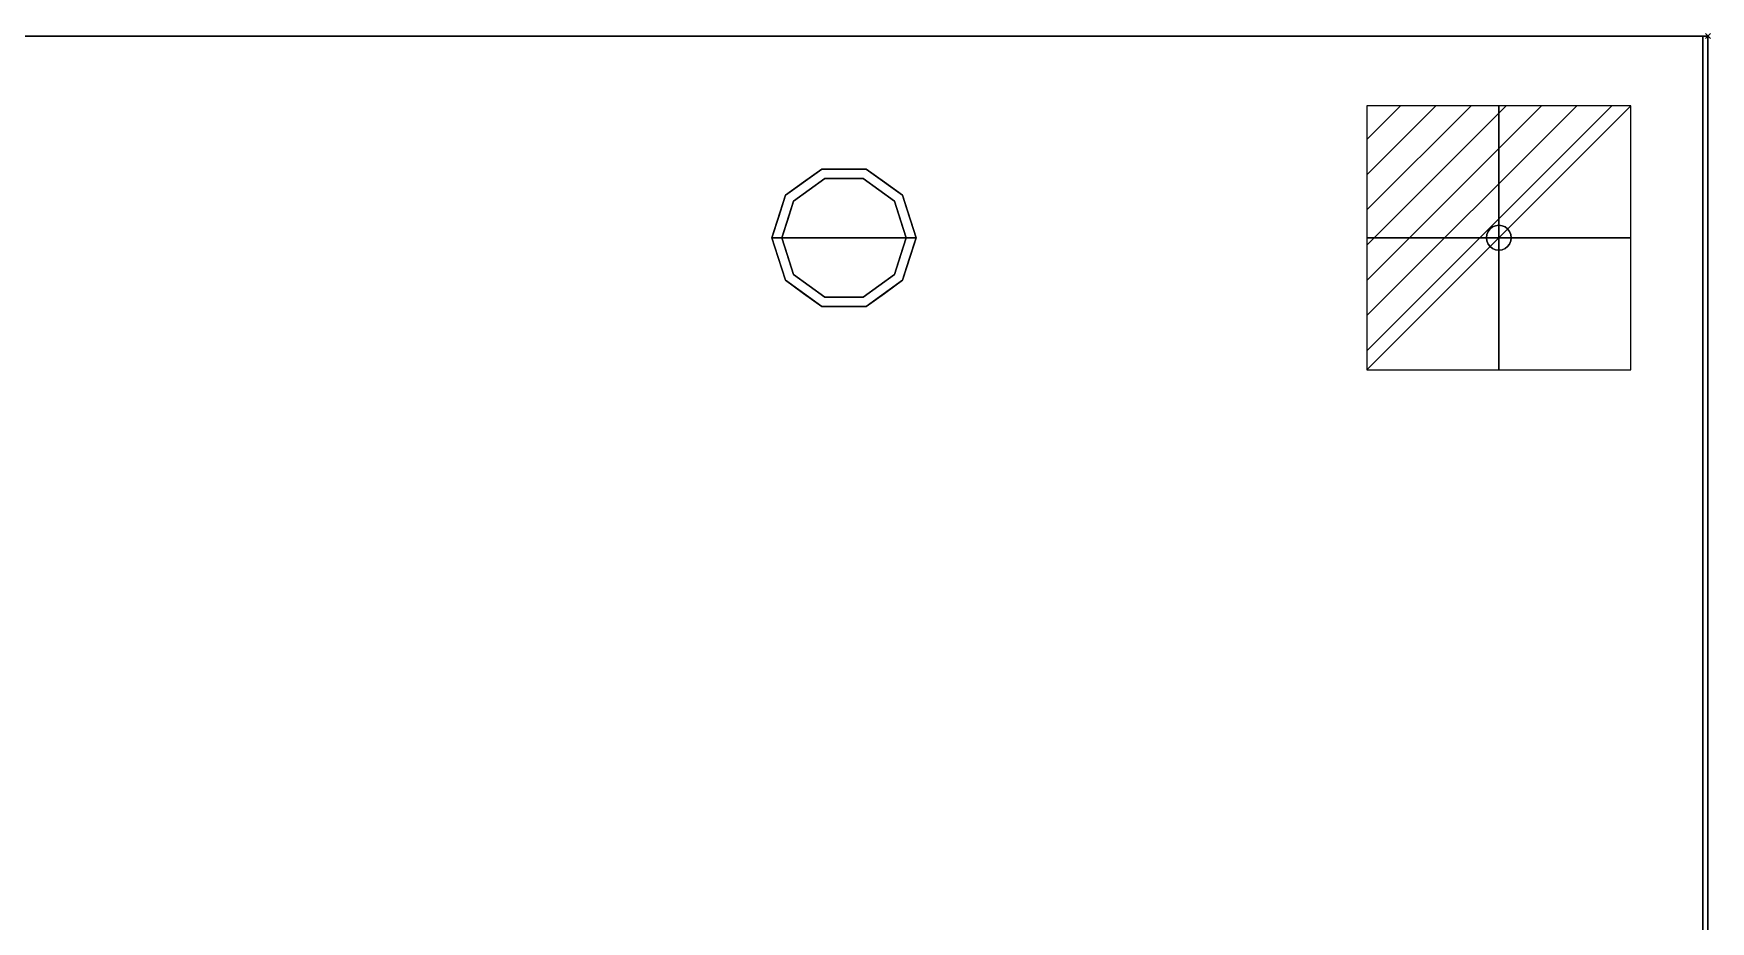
# Model space of a CAD drawing. Header units: millimetres. Extents: x -1 to 1346, y -1098 to 1.
# Drawn here: x 672 to 1346, y -355 to 1 of the extents above; entities that cross this region are included whole.
import ezdxf

# ---------------------------------------------------------------- set-up
doc = ezdxf.new("R2010")
doc.units = ezdxf.units.MM
doc.header["$PDMODE"] = 3
doc.linetypes.add('NASCOSTA', pattern=[9.525, 6.35, -3.175])
for name, color, linetype in [('IQ_200_2D', 1, 'Continuous'), ('IQ_200_3D', 1, 'Continuous'), ('IQ_204_2D', 7, 'Continuous'), ('IQ_204_3D', 7, 'Continuous'), ('IQ_CON_ELECTRICITY_INT', 7, 'Continuous'), ('IQ_INS_3D', 3, 'Continuous')]:
    doc.layers.add(name, color=color, linetype=linetype)

# ---------------------------------------------------------------- blocks, each defined once
blk = doc.blocks.new('*X2788')
at = {"color": 0}
for p, q in [((286.774344, 2204.447934), (296.618251, 2214.291842)), ((286.774344, 2205.862148), (295.204037, 2214.291842)), ((286.774344, 2207.276361), (293.789824, 2214.291842)), ((286.774344, 2208.690575), (292.37561, 2214.291842)), ((286.774344, 2210.104788), (290.961397, 2214.291842)), ((286.774344, 2211.519002), (289.547183, 2214.291842)), ((286.774344, 2212.933216), (288.13297, 2214.291842))]:
    blk.add_line(p, q, dxfattribs=at)
blk = doc.blocks.new('electricity')
for p, q in [((2.121, 2.121), (-2.121, 2.121)), ((-2.121, 2.121), (-2.121, -2.121)), ((-2.121, -2.121), (2.121, 2.121)), ((2.121, -2.121), (2.121, 2.121)), ((-2.121, -2.121), (2.121, -2.121))]:
    blk.add_line(p, q)
at = {"extrusion": (-1, 0, 0)}
for p, q in [((0, -2.121, 2.121), (0, 2.121, 2.121)), ((0, 2.121, -2.121), (0, -2.121, -2.121)), ((0, 2.121, 2.121), (0, 2.121, -2.121)), ((0, 2.121, -2.121), (0, -2.121, 2.121)), ((0, -2.121, -2.121), (0, -2.121, 2.121))]:
    blk.add_line(p, q, dxfattribs=at)
at = {"extrusion": (0, -1, 0)}
for p, q in [((2.121, 0, 2.121), (-2.121, 0, 2.121)), ((-2.121, 0, -2.121), (2.121, 0, -2.121)), ((-2.121, 0, 2.121), (-2.121, 0, -2.121)), ((-2.121, 0, -2.121), (2.121, 0, 2.121)), ((2.121, 0, -2.121), (2.121, 0, 2.121))]:
    blk.add_line(p, q, dxfattribs=at)
at = {"xscale": 0.4000000000000909, "yscale": 0.4000000000000909, "zscale": 0.4000000000000909}
blk.add_blockref('*X2788', (-116.831, -883.595), dxfattribs=at)
at = {"extrusion": (-1, 0, 0), "xscale": 0.3999999999999773, "yscale": 0.3999999999999773, "zscale": 0.3999999999999773}
blk.add_blockref('*X2788', (-116.831, -883.595), dxfattribs=at)
at = {"extrusion": (0, -1, 0), "xscale": 0.4000000000000909, "yscale": 0.4000000000000909, "zscale": 0.4000000000000909}
blk.add_blockref('*X2788', (-116.831, -883.595), dxfattribs=at)
blk = doc.blocks.new('iq_con_ele3d')
at = {"layer": 'IQ_204_3D'}
for points, invisible_edges in [([(-5, 0, -4.96), (-4.83, 1.29, -4.96), (-4.33, -2.5, -4.96), (-4.83, -1.29, -4.96)], 2), ([(-5, 0), (-4.83, 1.29), (-4.83, 1.29, -4.96), (-5, 0, -4.96)], 2), ([(-5, 0, -4.96), (-4.83, -1.29, -4.96), (-4.83, -1.29), (-5, 0)], 2), ([(-4.33, 2.5, -4.96), (-4.33, 2.5, -4.96), (-3.54, 3.54, -4.96), (-4.83, 1.29, -4.96)], 4), ([(-4.83, 1.29), (-4.33, 2.5), (-4.33, 2.5, -4.96), (-4.83, 1.29, -4.96)], 10), ([(-4.33, 2.5), (-3.54, 3.54), (-3.54, 3.54, -4.96), (-4.33, 2.5, -4.96)], 10), ([(-3.54, 3.54, -4.96), (-1.29, 4.83, -4.96), (0, 5, -4.96), (1.29, 4.83, -4.96)], 9), ([(1.29, 4.83, -4.96), (1.29, 4.83, -4.96), (2.5, 4.33, -4.96), (-3.54, 3.54, -4.96)], 13), ([(-2.5, 4.33, -4.96), (-2.5, 4.33, -4.96), (-1.29, 4.83, -4.96), (-3.54, 3.54, -4.96)], 4), ([(-3.54, 3.54, -4.96), (2.5, 4.33, -4.96), (3.54, 3.54, -4.96), (4.33, 2.5, -4.96)], 9), ([(-3.54, 3.54), (-2.5, 4.33), (-2.5, 4.33, -4.96), (-3.54, 3.54, -4.96)], 10), ([(-2.5, 4.33), (-1.29, 4.83), (-1.29, 4.83, -4.96), (-2.5, 4.33, -4.96)], 10), ([(0, 5, -4.96), (-1.29, 4.83, -4.96), (-1.29, 4.83), (0, 5)], 10), ([(0, 5), (1.29, 4.83), (1.29, 4.83, -4.96), (0, 5, -4.96)], 10), ([(1.29, 4.83), (2.5, 4.33), (2.5, 4.33, -4.96), (1.29, 4.83, -4.96)], 10), ([(2.5, 4.33), (3.54, 3.54), (3.54, 3.54, -4.96), (2.5, 4.33, -4.96)], 10), ([(3.54, 3.54), (4.33, 2.5), (4.33, 2.5, -4.96), (3.54, 3.54, -4.96)], 10), ([(4.33, 2.5, -4.96), (4.83, 1.29, -4.96), (5, 0, -4.96), (4.83, -1.29, -4.96)], 8), ([(4.33, 2.5), (4.83, 1.29), (4.83, 1.29, -4.96), (4.33, 2.5, -4.96)], 10), ([(5, 0, -4.96), (4.83, 1.29, -4.96), (4.83, 1.29), (5, 0)], 2), ([(5, 0), (4.83, -1.29), (4.83, -1.29, -4.96), (5, 0, -4.96)], 2), ([(-4.33, -2.5), (-4.83, -1.29), (-4.83, -1.29, -4.96), (-4.33, -2.5, -4.96)], 10), ([(-3.54, -3.54, -4.96), (-3.54, -3.54, -4.96), (-4.33, -2.5, -4.96), (-2.5, -4.33, -4.96)], 4), ([(-3.54, -3.54), (-4.33, -2.5), (-4.33, -2.5, -4.96), (-3.54, -3.54, -4.96)], 10), ([(-2.5, -4.33), (-3.54, -3.54), (-3.54, -3.54, -4.96), (-2.5, -4.33, -4.96)], 10), ([(-2.5, -4.33, -4.96), (4.83, -1.29, -4.96), (3.54, -3.54, -4.96), (2.5, -4.33, -4.96)], 11), ([(-1.29, -4.83, -4.96), (-1.29, -4.83, -4.96), (-2.5, -4.33, -4.96), (2.5, -4.33, -4.96)], 13), ([(-1.29, -4.83), (-2.5, -4.33), (-2.5, -4.33, -4.96), (-1.29, -4.83, -4.96)], 10), ([(0, -5, -4.96), (-1.29, -4.83, -4.96), (2.5, -4.33, -4.96), (1.29, -4.83, -4.96)], 2), ([(0, -5), (-1.29, -4.83), (-1.29, -4.83, -4.96), (0, -5, -4.96)], 10), ([(0, -5, -4.96), (1.29, -4.83, -4.96), (1.29, -4.83), (0, -5)], 10), ([(2.5, -4.33), (1.29, -4.83), (1.29, -4.83, -4.96), (2.5, -4.33, -4.96)], 10), ([(3.54, -3.54), (2.5, -4.33), (2.5, -4.33, -4.96), (3.54, -3.54, -4.96)], 10), ([(4.33, -2.5, -4.96), (4.33, -2.5, -4.96), (3.54, -3.54, -4.96), (4.83, -1.29, -4.96)], 4), ([(4.33, -2.5), (3.54, -3.54), (3.54, -3.54, -4.96), (4.33, -2.5, -4.96)], 10), ([(4.83, -1.29), (4.33, -2.5), (4.33, -2.5, -4.96), (4.83, -1.29, -4.96)], 10)]:
    blk.add_3dface(points, dxfattribs=dict(at, invisible_edges=invisible_edges))

msp = doc.modelspace()

# ---------------------------------------------------------------- linework, layer by layer
at = {"layer": 'IQ_200_2D'}
msp.add_lwpolyline([(0, 0), (1345, 0), (1345, -700), (0, -700)], close=True, dxfattribs=at)
at = {"layer": 'IQ_200_3D'}
for points in [[(1345, -700, 850), (0, -700, 850), (0, 0, 850), (1345, 0, 850)], [(1345, 0, 900), (0, 0, 900), (0, -700, 900), (1345, -700, 900)], [(1345, 0, 900), (0, 0, 900), (0, 0, 850), (1345, 0, 850)], [(1343, -645, 150), (2, -645, 150), (2, 0, 150), (1343, 0, 150)], [(1343, 0, 150), (2, 0, 150), (2, 0, 850), (1343, 0, 850)], [(1345, -700, 850), (1345, 0, 850), (1345, 0, 900), (1345, -700, 900)]]:
    msp.add_3dface(points, dxfattribs=at)
for points, invisible_edges in [([(1343, -645, 198), (1343, 0, 850), (1343, -695, 850), (1343, -695, 198)], 1), ([(1343, 0, 150), (1343, 0, 850), (1343, -645, 198), (1343, -645, 150)], 2)]:
    msp.add_3dface(points, dxfattribs=dict(at, invisible_edges=invisible_edges))
at = {"layer": 'IQ_204_2D', "color": 7, "linetype": 'NASCOSTA', "ltscale": 10}
msp.add_lwpolyline([(2, 0), (1343, 0), (1343, -645), (2, -645)], close=True, dxfattribs=at)
at = {"layer": 'IQ_204_3D'}
for points, invisible_edges in [([(974.54, -63.95, 25), (989.04, -53.42, 25), (990.27, -57.22, 25), (977.77, -66.31, 25)], 10), ([(981.79, -58.69, 150), (989.04, -53.42, 150), (989.04, -53.42, 25), (981.79, -58.69, 25)], 10), ([(998, -53.42, 25), (989.04, -53.42, 25), (989.04, -53.42, 150), (998, -53.42, 150)], 10), ([(989.04, -53.42, 25), (1006.96, -53.42, 25), (1005.73, -57.22, 25), (990.27, -57.22, 25)], 10), ([(1006.96, -53.42, 25), (998, -53.42, 25), (998, -53.42, 150), (1006.96, -53.42, 150)], 10), ([(1005.73, -57.22, 25), (1006.96, -53.42, 25), (1021.46, -63.95, 25), (1018.23, -66.31, 25)], 5), ([(1006.96, -53.42, 150), (1014.21, -58.69, 150), (1014.21, -58.69, 25), (1006.96, -53.42, 25)], 10), ([(990.27, -57.22), (998, -81), (973, -81), (977.77, -66.31)], 1), ([(974.54, -63.95, 150), (981.79, -58.69, 150), (981.79, -58.69, 25), (974.54, -63.95, 25)], 10), ([(984.02, -61.76), (984.02, -61.76, 25), (990.27, -57.22, 25), (990.27, -57.22)], 5), ([(990.27, -57.22), (990.27, -57.22, 25), (998, -57.22, 25), (998, -57.22)], 5), ([(998, -81), (998, -81), (990.27, -57.22), (1005.73, -57.22)], 11), ([(998, -57.22), (998, -57.22, 25), (1005.73, -57.22, 25), (1005.73, -57.22)], 5), ([(1023, -81), (998, -81), (1005.73, -57.22), (1018.23, -66.31)], 2), ([(1011.98, -61.76), (1005.73, -57.22), (1005.73, -57.22, 25), (1011.98, -61.76, 25)], 10), ([(1021.46, -63.95, 25), (1014.21, -58.69, 25), (1014.21, -58.69, 150), (1021.46, -63.95, 150)], 10), ([(969, -81, 25), (974.54, -63.95, 25), (977.77, -66.31, 25), (973, -81, 25)], 2), ([(974.54, -63.95, 25), (971.77, -72.48, 25), (971.77, -72.48, 150), (974.54, -63.95, 150)], 10), ([(975.39, -73.65), (975.39, -73.65, 25), (977.77, -66.31, 25), (977.77, -66.31)], 5), ([(977.77, -66.31), (977.77, -66.31, 25), (984.02, -61.76, 25), (984.02, -61.76)], 5), ([(1018.23, -66.31), (1011.98, -61.76), (1011.98, -61.76, 25), (1018.23, -66.31, 25)], 10), ([(1018.23, -66.31, 25), (1021.46, -63.95, 25), (1027, -81, 25), (1023, -81, 25)], 1), ([(1020.68, -73.87), (1020.68, -73.87), (1018.23, -66.31), (1020.61, -73.65, 25)], 13), ([(1018.23, -66.31, 25), (1018.23, -66.31, 25), (1020.61, -73.65, 25), (1018.23, -66.31)], 13), ([(1021.46, -63.95, 25), (1021.46, -63.95, 25), (1021.46, -63.95, 150), (1023.07, -68.92, 25)], 6), ([(1024.23, -72.48, 150), (1024.23, -72.48, 150), (1023.07, -68.92, 25), (1021.46, -63.95, 150)], 6), ([(971.77, -72.48, 150), (971.77, -72.48, 25), (969, -81, 25), (969, -81, 150)], 1), ([(973, -81), (973, -81, 25), (975.39, -73.65, 25), (975.39, -73.65)], 4), ([(1020.61, -73.65, 25), (1020.61, -73.65, 25), (1023, -81, 25), (1020.68, -73.87)], 13), ([(1023, -81, 25), (1023, -81, 25), (1023, -81), (1020.68, -73.87)], 9), ([(1024.23, -72.48, 150), (1024.23, -72.48, 150), (1024.69, -73.88, 25), (1023.07, -68.92, 25)], 11), ([(1024.23, -72.48, 150), (1024.23, -72.48, 150), (1027, -81, 150), (1024.69, -73.88, 25)], 13), ([(1027, -81, 150), (1027, -81, 150), (1027, -81, 25), (1024.69, -73.88, 25)], 9), ([(969, -81, 150), (969, -81, 150), (969, -81, 25), (971.31, -88.12, 25)], 9), ([(971.77, -89.52, 150), (971.77, -89.52, 150), (969, -81, 150), (971.31, -88.12, 25)], 13), ([(969, -81, 25), (973, -81, 25), (977.77, -95.69, 25), (974.54, -98.05, 25)], 4), ([(975.39, -88.35, 25), (975.39, -88.35, 25), (973, -81, 25), (975.32, -88.13)], 13), ([(973, -81, 25), (973, -81, 25), (973, -81), (975.32, -88.13)], 9), ([(973, -81), (998, -81), (990.27, -104.78), (977.77, -95.69)], 2), ([(990.27, -104.78), (990.27, -104.78), (998, -81), (1005.73, -104.78)], 6), ([(1005.73, -104.78), (998, -81), (1023, -81), (1018.23, -95.69)], 1), ([(1018.23, -95.69, 25), (1023, -81, 25), (1027, -81, 25), (1021.46, -98.05, 25)], 8), ([(1023, -81, 25), (1023, -81, 25), (1020.61, -88.35, 25), (1020.68, -88.13)], 13), ([(1020.68, -88.13), (1020.68, -88.13), (1023, -81), (1023, -81, 25)], 9), ([(1024.23, -89.52, 25), (1024.23, -89.52, 25), (1027, -81, 25), (1024.69, -88.12, 150)], 13), ([(1027, -81, 150), (1027, -81, 150), (1024.69, -88.12, 150), (1027, -81, 25)], 4), ([(971.77, -89.52, 150), (971.77, -89.52, 150), (971.31, -88.12, 25), (972.93, -93.08, 25)], 11), ([(971.77, -89.52, 150), (971.77, -89.52, 150), (972.93, -93.08, 25), (974.54, -98.05, 150)], 6), ([(974.54, -98.05, 25), (974.54, -98.05, 25), (974.54, -98.05, 150), (972.93, -93.08, 25)], 6), ([(975.32, -88.13), (975.32, -88.13), (977.77, -95.69), (975.39, -88.35, 25)], 13), ([(977.77, -95.69, 25), (977.77, -95.69, 25), (975.39, -88.35, 25), (977.77, -95.69)], 13), ([(1020.68, -88.13), (1020.68, -88.13), (1020.61, -88.35, 25), (1018.23, -95.69)], 6), ([(1018.23, -95.69), (1018.23, -95.69), (1020.61, -88.35, 25), (1018.23, -95.69, 25)], 11), ([(1024.23, -89.52, 25), (1024.23, -89.52, 25), (1023.07, -93.08, 150), (1021.46, -98.05, 25)], 6), ([(1021.46, -98.05, 150), (1021.46, -98.05, 150), (1021.46, -98.05, 25), (1023.07, -93.08, 150)], 6), ([(1024.23, -89.52, 25), (1024.23, -89.52, 25), (1024.69, -88.12, 150), (1023.07, -93.08, 150)], 11), ([(974.54, -98.05, 25), (977.77, -95.69, 25), (990.27, -104.78, 25), (989.04, -108.58, 25)], 5), ([(981.79, -103.31, 150), (974.54, -98.05, 150), (974.54, -98.05, 25), (981.79, -103.31, 25)], 10), ([(977.77, -95.69, 25), (977.77, -95.69), (984.02, -100.24), (984.02, -100.24, 25)], 5), ([(984.02, -100.24, 25), (984.02, -100.24), (990.27, -104.78), (990.27, -104.78, 25)], 5), ([(1005.73, -104.78, 25), (1018.23, -95.69, 25), (1021.46, -98.05, 25), (1006.96, -108.58, 25)], 10), ([(1005.73, -104.78, 25), (1005.73, -104.78), (1011.98, -100.24), (1011.98, -100.24, 25)], 5), ([(1018.23, -95.69), (1018.23, -95.69, 25), (1011.98, -100.24, 25), (1011.98, -100.24)], 5), ([(1014.21, -103.31, 25), (1021.46, -98.05, 25), (1021.46, -98.05, 150), (1014.21, -103.31, 150)], 10), ([(981.79, -103.31, 25), (989.04, -108.58, 25), (989.04, -108.58, 150), (981.79, -103.31, 150)], 10), ([(989.04, -108.58, 25), (990.27, -104.78, 25), (1005.73, -104.78, 25), (1006.96, -108.58, 25)], 5), ([(990.27, -104.78), (998, -104.78), (1005.73, -104.78, 25), (998, -104.78, 25)], 10), ([(998, -104.78, 25), (998, -104.78, 25), (990.27, -104.78, 25), (990.27, -104.78)], 13), ([(1005.73, -104.78, 25), (1005.73, -104.78, 25), (998, -104.78), (1005.73, -104.78)], 11), ([(1006.96, -108.58, 25), (1014.21, -103.31, 25), (1014.21, -103.31, 150), (1006.96, -108.58, 150)], 10), ([(998, -108.58, 150), (989.04, -108.58, 150), (989.04, -108.58, 25), (998, -108.58, 25)], 10), ([(998, -108.58, 25), (1006.96, -108.58, 25), (1006.96, -108.58, 150), (998, -108.58, 150)], 10)]:
    msp.add_3dface(points, dxfattribs=dict(at, invisible_edges=invisible_edges))
at = {"layer": 'IQ_INS_3D'}
msp.add_point((1345, 0), dxfattribs=at)

# ---------------------------------------------------------------- block references
at = {"layer": 'IQ_204_3D'}
msp.add_blockref('iq_con_ele3d', (1261, -81, 150), dxfattribs=at)
at = {"layer": 'IQ_CON_ELECTRICITY_INT', "xscale": 25, "yscale": 25, "zscale": 25}
msp.add_blockref('electricity', (1261, -81), dxfattribs=at)

doc.saveas('drawing.dxf')
